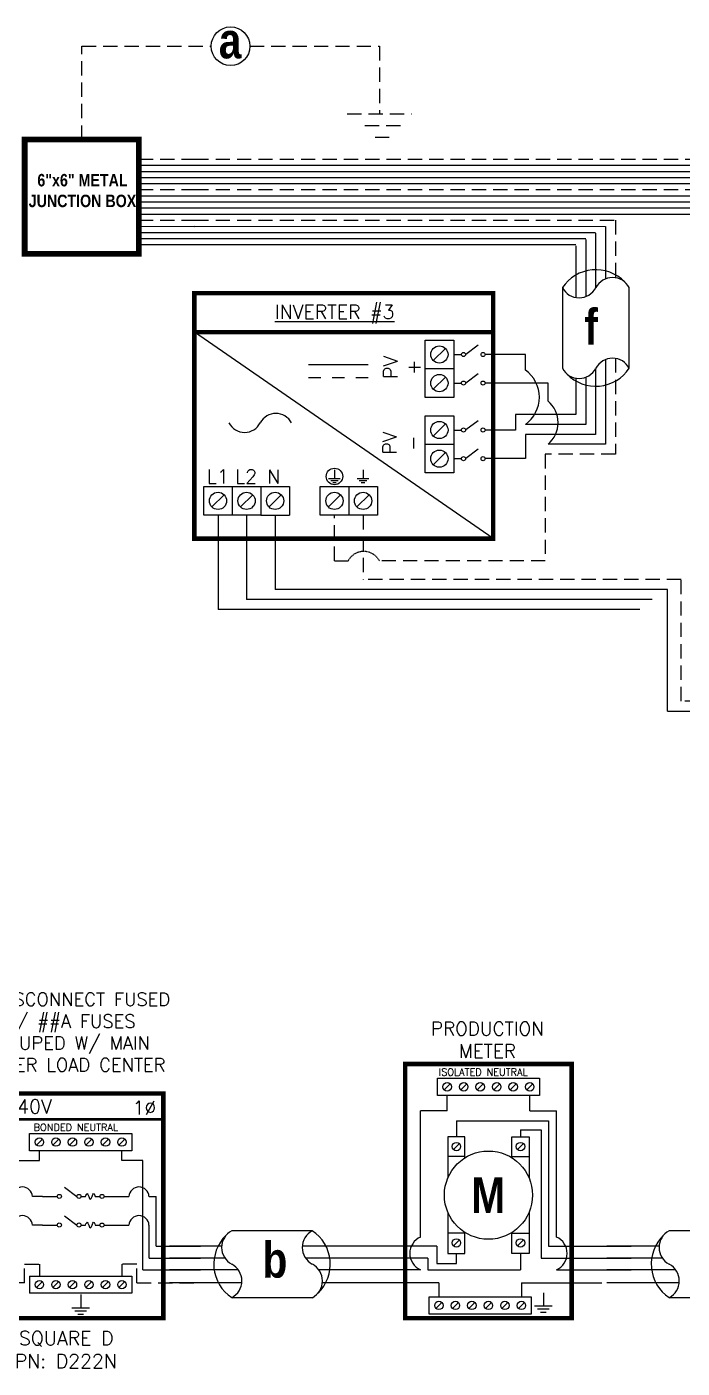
# Model space of a CAD drawing. Header units: feet. Extents: x 18740 to 19516, y 16033 to 16588.
# Drawn here: x 19077.2 to 19249.9, y 16234.6 to 16587.9 of the extents above; entities that cross this region are included whole.
import ezdxf

# ---------------------------------------------------------------- set-up
doc = ezdxf.new("R2010")
doc.units = ezdxf.units.FT
doc.header["$MEASUREMENT"] = 0
doc.linetypes.add('HIDDEN', pattern=[0.375, 0.25, -0.125])
for name, color, linetype in [('ONE LINE BLOCKS', 7, 'Continuous'), ('TABLES', 7, 'Continuous'), ('TEXT', 7, 'Continuous'), ('Z - TITLEBLOCK TXT', 7, 'Continuous')]:
    doc.layers.add(name, color=color, linetype=linetype)
doc.styles.add('ONE LINE TXT', font='techb___.ttf')
doc.styles.get("Standard").update_dxf_attribs({"font": 'simplex.shx'})

# ---------------------------------------------------------------- blocks, each defined once
blk = doc.blocks.new('M_METER PAN')
at = {"color": 253, "linetype": 'Continuous'}
for p, q in [((4.735, 8.023), (4.735, 8.748)), ((8.589, 8.023), (8.589, 8.748)), ((4.735, 8.023), (3.483, 8.023)), ((3.483, 2.136), (3.483, 8.023)), ((8.589, 8.023), (9.84, 8.023)), ((9.84, 2.136), (9.84, 8.023)), ((3.483, 0.611), (0, 0.611)), ((9.84, 0.611), (13.323, 0.611))]:
    blk.add_line(p, q, dxfattribs=at)
at = {"color": 7, "linetype": 'Continuous'}
for p, q in [((5.163, 7.563), (5.163, 6.819)), ((5.163, 7.563), (9.474, 7.563)), ((9.474, 7.563), (9.474, 1.711)), ((4.245, 1.711), (0, 1.711)), ((4.245, 1.711), (4.245, 0.898)), ((5.163, 0.898), (5.163, 1.37)), ((9.474, 1.711), (13.323, 1.711)), ((4.245, 0.898), (5.163, 0.898))]:
    blk.add_line(p, q, dxfattribs=at)
at = {"color": 10, "linetype": 'Continuous'}
for p, q in [((8.16, 7.142), (8.16, 6.819)), ((8.16, 7.142), (9.123, 7.142)), ((9.123, 7.142), (9.123, 1.149)), ((8.16, 1.37), (8.16, 0.611)), ((3.832, 1.149), (0, 1.149)), ((3.832, 1.149), (3.832, 0.611)), ((9.123, 1.149), (13.323, 1.149)), ((3.832, 0.611), (8.16, 0.611))]:
    blk.add_line(p, q, dxfattribs=at)
at = {"color": 1, "linetype": 'Continuous'}
for p, q in [((5.565, 5.899), (4.761, 5.899)), ((7.758, 5.899), (8.562, 5.899)), ((5.565, 2.326), (4.761, 2.326)), ((7.758, 2.326), (8.562, 2.326))]:
    blk.add_line(p, q, dxfattribs=at)
at = {"color": 253, "linetype": 'Continuous'}
for centre, start, end in [((3.823, 1.374), 113.9997, 246.0003), ((9.5, 1.374), 293.9997, 66.0003)]:
    blk.add_arc(centre, 0.835, start, end, dxfattribs=at)
at = {"layer": 'ONE LINE BLOCKS', "lineweight": 50, "const_width": 0.21}
blk.add_lwpolyline([(2.772, -1.647), (2.772, 10.216), (10.552, 10.216), (10.552, -1.647)], close=True, dxfattribs=at)
at = {"layer": 'TEXT', "color": 92, "linetype": 'HIDDEN', "ltscale": 15}
for p, q in [((4.347, 0), (0, 0)), ((4.347, 0), (4.347, -0.649)), ((8.201, 0), (8.201, -0.649)), ((8.201, 0), (13.323, 0))]:
    blk.add_line(p, q, dxfattribs=at)
at = {"layer": 'TEXT', "color": 92, "linetype": 'Continuous', "flags": 128}
for points in [[(9.228, -0.457), (9.227, -1.078)], [(8.812, -1.078), (9.642, -1.078)], [(9.498, -1.231), (8.956, -1.231)], [(9.354, -1.385), (9.1, -1.385)]]:
    blk.add_lwpolyline(points, dxfattribs=at)
at = {"layer": 'TEXT', "linetype": 'Continuous'}
blk.add_circle((6.662, 4.095), 2.059, dxfattribs=at)
at = {"layer": 'Z - TITLEBLOCK TXT', "color": 1, "linetype": 'Continuous'}
for p, q in [((4.275, 8.748), (4.275, 9.552)), ((4.275, 9.552), (9.049, 9.552)), ((9.049, 9.552), (9.049, 8.748)), ((9.049, 8.748), (4.275, 8.748)), ((4.761, 6.819), (4.761, 4.888)), ((5.565, 6.819), (4.761, 6.819)), ((5.565, 5.838), (5.565, 6.819)), ((7.758, 5.838), (7.758, 6.819)), ((7.758, 6.819), (8.562, 6.819)), ((8.562, 6.819), (8.562, 4.888)), ((4.761, 3.301), (4.761, 1.37)), ((8.562, 3.301), (8.562, 1.37)), ((5.565, 1.37), (5.565, 2.351)), ((7.758, 1.37), (7.758, 2.351)), ((4.761, 1.37), (5.565, 1.37)), ((8.562, 1.37), (7.758, 1.37)), ((3.887, -1.453), (3.887, -0.649)), ((3.887, -0.649), (8.661, -0.649)), ((8.661, -0.649), (8.661, -1.453)), ((8.661, -1.453), (3.887, -1.453))]:
    blk.add_line(p, q, dxfattribs=at)
at = {"layer": 'Z - TITLEBLOCK TXT', "color": 4, "linetype": 'Continuous'}
for p, q in [((4.874, 9.29), (4.596, 9.011)), ((5.645, 9.29), (5.366, 9.011)), ((6.416, 9.29), (6.137, 9.011)), ((7.186, 9.29), (6.908, 9.011)), ((7.957, 9.29), (7.679, 9.011)), ((8.728, 9.29), (8.449, 9.011)), ((5.303, 6.499), (5.024, 6.22)), ((8.299, 6.499), (8.021, 6.22)), ((5.303, 2.005), (5.024, 1.727)), ((8.299, 2.005), (8.021, 1.727)), ((4.486, -0.912), (4.208, -1.19)), ((5.257, -0.912), (4.978, -1.19)), ((6.028, -0.912), (5.749, -1.19)), ((6.798, -0.912), (6.52, -1.19)), ((7.569, -0.912), (7.291, -1.19)), ((8.34, -0.912), (8.061, -1.19))]:
    blk.add_line(p, q, dxfattribs=at)
for centre in [(4.735, 9.15), (5.506, 9.15), (6.276, 9.15), (7.047, 9.15), (7.818, 9.15), (8.589, 9.15), (5.163, 6.359), (8.16, 6.359), (5.163, 1.866), (8.16, 1.866), (4.347, -1.051), (5.118, -1.051), (5.888, -1.051), (6.659, -1.051), (7.43, -1.051), (8.201, -1.051)]:
    blk.add_circle(centre, 0.197, dxfattribs=at)
at = {"layer": 'TABLES', "color": 4, "linetype": 'Continuous'}
blk.add_text('ISOLATED NEUTRAL', height=0.33207, dxfattribs=at).set_placement((4.339, 9.669))
at = {"layer": 'TEXT', "color": 1, "insert": (6.613, 11.342), "char_height": 0.62775, "attachment_point": 5}
blk.add_mtext_dynamic_manual_height_columns('PRODUCTION METER', width=1.32031, gutter_width=7.17, heights=[0], dxfattribs=at)
at = {"layer": 'Z - TITLEBLOCK TXT', "color": 253, "linetype": 'Continuous', "style": 'ONE LINE TXT'}
blk.add_text('M', height=1.662, dxfattribs=at).set_placement((5.854, 3.259))
blk = doc.blocks.new('*U15')
at = {"color": 0}
blk.add_blockref('M_METER PAN', (0, 0), dxfattribs=at)
blk = doc.blocks.new('M_MAIN DISCO')
at = {"color": 253, "linetype": 'Continuous'}
for p, q in [((-47.96, 3.45), (-47.96, 32.21)), ((-47.96, 32.21), (-42.47, 32.21)), ((-42.47, 32.21), (-42.47, 34.82)), ((-20.72, 32.21), (-20.72, 34.82)), ((-15.23, 32.21), (-20.72, 32.21)), ((-15.23, 3.45), (-15.23, 32.21)), ((-47.96, 3.45), (-63.19, 3.45)), ((-15.23, 3.45), (0, 3.45))]:
    blk.add_line(p, q, dxfattribs=at)
at = {"color": 7, "linetype": 'Continuous'}
for p, q in [((-51.46, 9.66), (-51.46, 22.77)), ((-49.6, 22.77), (-51.46, 22.77)), ((-41.69, 22.77), (-44.32, 22.77)), ((-21.5, 22.77), (-18.87, 22.77)), ((-13.59, 22.77), (-11.73, 22.77)), ((-11.73, 9.66), (-11.73, 22.77)), ((-51.46, 9.66), (-63.19, 9.66)), ((-11.73, 9.66), (0, 9.66))]:
    blk.add_line(p, q, dxfattribs=at)
at = {"color": 1, "linetype": 'Continuous'}
for p, q in [((-31.53, 22.77), (-30.29, 22.77)), ((-27.74, 22.77), (-26.5, 22.77)), ((-31.53, 15.24), (-30.29, 15.24)), ((-27.74, 15.24), (-26.5, 15.24))]:
    blk.add_line(p, q, dxfattribs=at)
at = {"color": 10, "linetype": 'Continuous'}
for p, q in [((-49.6, 6.49), (-49.6, 15.24)), ((-41.69, 15.24), (-44.32, 15.24)), ((-21.5, 15.24), (-18.87, 15.24)), ((-13.59, 6.49), (-13.59, 15.24)), ((-49.6, 6.49), (-63.19, 6.49)), ((-13.59, 6.49), (0, 6.49))]:
    blk.add_line(p, q, dxfattribs=at)
at = {"color": 7, "linetype": 'Continuous'}
for centre in [(-46.96, 22.62), (-16.23, 22.62)]:
    blk.add_arc(centre, 2.64, 3.2819, 176.7181, dxfattribs=at)
at = {"color": 10, "linetype": 'Continuous'}
for centre in [(-46.96, 15.08), (-16.23, 15.08)]:
    blk.add_arc(centre, 2.64, 3.2819, 176.7181, dxfattribs=at)
at = {"color": 1, "linetype": 'Continuous'}
for points in [[(-30.29, 22.77), (-29.92, 23.53), (-29.02, 22.01), (-28.19, 23.53), (-27.74, 22.77)], [(-30.29, 15.24), (-29.92, 16), (-29.02, 14.47), (-28.19, 16), (-27.74, 15.24)]]:
    blk.add_spline(points, degree=3, dxfattribs=at)
at = {"layer": 'ONE LINE BLOCKS', "lineweight": 50}
blk.add_line((-53.41, 43.1), (-9.8, 43.1), dxfattribs=at)
at = {"layer": 'ONE LINE BLOCKS', "lineweight": 50, "const_width": 1.19}
blk.add_lwpolyline([(-53.41, -9.3), (-53.41, 49.88), (-9.8, 49.88), (-9.8, -9.3)], close=True, dxfattribs=at)
at = {"layer": 'TEXT', "color": 92, "linetype": 'HIDDEN', "ltscale": 15}
for p, q in [((-46.38, 0), (-46.38, 4.94)), ((-46.38, 4.94), (-42.47, 4.94)), ((-42.47, 4.94), (-42.47, 1.8)), ((-16.81, 4.94), (-20.72, 4.94)), ((-20.72, 4.94), (-20.72, 1.8)), ((-16.81, 0), (-16.81, 4.94)), ((-46.38, 0), (-63.19, 0)), ((-16.81, 0), (0, 0))]:
    blk.add_line(p, q, dxfattribs=at)
at = {"layer": 'TEXT', "color": 92, "linetype": 'Continuous', "flags": 128}
for points in [[(-31.59, -3.07), (-31.6, -6.57)], [(-33.94, -6.57), (-29.25, -6.57)], [(-30.07, -7.44), (-33.13, -7.44)], [(-30.88, -8.3), (-32.31, -8.3)]]:
    blk.add_lwpolyline(points, dxfattribs=at)
at = {"layer": 'Z - TITLEBLOCK TXT', "color": 1, "linetype": 'Continuous'}
for p, q in [((-45.07, 34.82), (-45.07, 39.36)), ((-45.07, 39.36), (-18.12, 39.36)), ((-18.12, 39.36), (-18.12, 34.82)), ((-18.12, 34.82), (-45.07, 34.82)), ((-35.88, 25.22), (-32.61, 22.78)), ((-41.69, 22.77), (-37.77, 22.77)), ((-25.42, 22.77), (-21.5, 22.77)), ((-35.88, 17.69), (-32.61, 15.24)), ((-41.69, 15.24), (-37.77, 15.24)), ((-25.42, 15.23), (-21.5, 15.23)), ((-45.07, 1.8), (-18.12, 1.8)), ((-45.07, 1.8), (-45.07, -2.74)), ((-18.12, 1.8), (-18.12, -2.74)), ((-18.12, -2.74), (-45.07, -2.74))]:
    blk.add_line(p, q, dxfattribs=at)
at = {"layer": 'Z - TITLEBLOCK TXT', "color": 4, "linetype": 'Continuous'}
for p, q in [((-41.69, 37.87), (-43.26, 36.3)), ((-37.34, 37.87), (-38.91, 36.3)), ((-32.98, 37.87), (-34.56, 36.3)), ((-28.63, 37.87), (-30.21, 36.3)), ((-24.28, 37.87), (-25.86, 36.3)), ((-19.93, 37.87), (-21.51, 36.3)), ((-41.69, 0.32), (-43.26, -1.26)), ((-37.34, 0.32), (-38.91, -1.26)), ((-32.98, 0.32), (-34.56, -1.26)), ((-28.63, 0.32), (-30.21, -1.26)), ((-24.28, 0.32), (-25.86, -1.26)), ((-19.93, 0.32), (-21.51, -1.26))]:
    blk.add_line(p, q, dxfattribs=at)
for centre in [(-42.47, 37.09), (-38.12, 37.09), (-33.77, 37.09), (-29.42, 37.09), (-25.07, 37.09), (-20.72, 37.09), (-42.47, -0.47), (-38.12, -0.47), (-33.77, -0.47), (-29.42, -0.47), (-25.07, -0.47), (-20.72, -0.47)]:
    blk.add_circle(centre, 1.11, dxfattribs=at)
at = {"layer": 'Z - TITLEBLOCK TXT', "color": 1, "linetype": 'Continuous'}
for centre in [(-37.23, 22.77), (-32.07, 22.77), (-25.96, 22.77), (-37.23, 15.24), (-32.07, 15.24), (-25.96, 15.23)]:
    blk.add_circle(centre, 0.541, dxfattribs=at)
at = {"layer": 'TABLES', "color": 4, "linetype": 'Continuous'}
blk.add_text('BONDED NEUTRAL', height=1.8743, dxfattribs=at).set_placement((-43.99, 40.01))
at = {"layer": 'TEXT', "color": 1}
for s, width, gutter_width, heights, insert, char_height, attachment_point in [('\\A1;\\pi4.1167;60A DISCONNECT FUSED \\P\\pi16.454;W/ ##A FUSES\\P\\pi11.355;GROUPED W/ MAIN \\P\\pi4.9392;BREAKER LOAD CENTER', 71.8931, 92.23, [24.13], (-68.68, 76.43), 3.4544, 1), ('240V', 0.1481, 0.75, [0], (-45.35, 46.44), 3.658, 5), ('1∅', 0.1481, 0.75, [0], (-14.78, 46.14), 3.658, 5), ('\\A1;\\pi3.6942,t21.982;SQUARE D\\P\\pi2.5621,t20.85;PN: D222N', 35.0816, 28.88, [13.54], (-51.57, -12.71), 3.6576, 1)]:
    blk.add_mtext_dynamic_manual_height_columns(s, width=width, gutter_width=gutter_width, heights=heights, dxfattribs=dict(at, insert=insert, char_height=char_height, attachment_point=attachment_point))
blk = doc.blocks.new('*U7')
at = {"color": 7, "linetype": 'Continuous'}
for p, q in [((6.669, 2.433), (2.905, 2.433)), ((2.435, 1.711), (0, 1.711)), ((9.575, 1.711), (6.199, 1.711)), ((2.905, -0.69), (6.669, -0.69))]:
    blk.add_line(p, q, dxfattribs=at)
at = {"color": 10, "linetype": 'Continuous'}
for p, q in [((2.591, 1.149), (0, 1.149)), ((9.575, 1.149), (6.355, 1.149))]:
    blk.add_line(p, q, dxfattribs=at)
at = {"color": 253, "linetype": 'Continuous'}
for p, q in [((3.208, 0.611), (0, 0.611)), ((9.575, 0.611), (6.972, 0.611))]:
    blk.add_line(p, q, dxfattribs=at)
at = {"color": 7, "linetype": 'Continuous'}
for centre, start, end in [((3.942, 0.872), 133.97324, 236.42648), ((5.633, 0.872), 313.97324, 56.42648)]:
    blk.add_arc(centre, 1.874, start, end, dxfattribs=at)
at = {"layer": 'TEXT', "color": 92, "linetype": 'HIDDEN', "ltscale": 15}
for p, q in [((3.373, 0), (0, 0)), ((9.575, 0), (7.137, 0))]:
    blk.add_line(p, q, dxfattribs=at)
at = {"layer": 'Z - TITLEBLOCK TXT', "linetype": 'Continuous'}
for centre, start, end in [((3.315, 1.653), 117.66392, 242.33608), ((7.078, 1.653), 117.66392, 242.33608), ((2.496, 0.091), 297.66392, 62.33608), ((6.26, 0.091), 297.66392, 62.33608)]:
    blk.add_arc(centre, 0.882, start, end, dxfattribs=at)

msp = doc.modelspace()

# ---------------------------------------------------------------- linework, layer by layer
at = {"color": 7, "linetype": 'Continuous'}
for p, q in [((19106.72, 16551.45), (19121.36, 16551.45)), ((19121.36, 16551.45), (19488.61, 16551.45)), ((19106.72, 16548.23), (19121.36, 16548.23)), ((19121.36, 16548.23), (19483.37, 16548.23)), ((19106.72, 16543.41), (19121.36, 16543.41)), ((19121.36, 16543.41), (19359.18, 16543.41)), ((19106.72, 16540.2), (19121.36, 16540.2)), ((19121.36, 16540.2), (19353.93, 16540.19)), ((19106.72, 16535.37), (19121.36, 16535.36)), ((19121.36, 16535.37), (19229.75, 16535.36)), ((19229.75, 16535.28), (19229.75, 16521.53)), ((19106.72, 16532.15), (19121.36, 16532.15)), ((19121.36, 16532.15), (19224.5, 16532.15)), ((19224.5, 16531.89), (19224.5, 16516.86)), ((19218.37, 16519.21), (19218.37, 16497.97)), ((19235.99, 16497.97), (19235.99, 16519.21)), ((19208.62, 16501.6), (19197.99, 16501.6)), ((19208.62, 16497.5), (19208.62, 16501.6)), ((19229.75, 16500.28), (19229.75, 16477.95)), ((19214.58, 16494.07), (19197.99, 16494.07)), ((19214.58, 16489.35), (19214.58, 16494.07)), ((19224.5, 16495.61), (19224.5, 16483.19)), ((19224.5, 16483.19), (19208.62, 16483.19)), ((19229.75, 16477.95), (19214.58, 16477.95)), ((19127.58, 16459.28), (19127.58, 16434.42)), ((19238.77, 16434.42), (19127.58, 16434.42))]:
    msp.add_line(p, q, dxfattribs=at)
at = {"color": 253, "linetype": 'Continuous'}
for p, q in [((19106.72, 16549.84), (19121.36, 16549.84)), ((19121.36, 16549.84), (19485.99, 16549.84)), ((19106.72, 16546.62), (19121.36, 16546.62)), ((19121.36, 16546.62), (19480.74, 16546.62)), ((19106.72, 16541.8), (19121.36, 16541.8)), ((19106.72, 16538.58), (19121.36, 16538.58)), ((19121.36, 16541.8), (19356.56, 16541.8)), ((19121.36, 16538.58), (19351.31, 16538.58)), ((19106.72, 16533.76), (19121.36, 16533.76)), ((19121.36, 16533.76), (19227.12, 16533.75)), ((19227.12, 16533.59), (19227.12, 16519.11)), ((19106.72, 16530.54), (19121.36, 16530.54)), ((19121.36, 16530.54), (19221.88, 16530.54)), ((19221.88, 16530.2), (19221.88, 16516.63)), ((19227.12, 16497.87), (19227.12, 16480.57)), ((19221.88, 16495.38), (19221.88, 16485.81)), ((19221.88, 16485.81), (19206.04, 16485.81)), ((19206.04, 16485.81), (19206.04, 16481.71)), ((19206.04, 16481.71), (19197.99, 16481.71)), ((19227.12, 16480.57), (19208.66, 16480.57)), ((19208.66, 16480.57), (19208.66, 16474.17)), ((19208.66, 16474.17), (19197.99, 16474.17)), ((19142.64, 16459.28), (19142.64, 16439.68)), ((19246.05, 16439.68), (19142.64, 16439.68)), ((19246.05, 16407.69), (19246.05, 16439.68)), ((19246.05, 16407.69), (19428.66, 16407.69))]:
    msp.add_line(p, q, dxfattribs=at)
at = {"color": 10, "linetype": 'Continuous'}
for p in [(19135.11, 16459.28), (19241.99, 16437.05)]:
    msp.add_line(p, (19135.11, 16437.05), dxfattribs=at)
at = {"color": 7, "linetype": 'Continuous'}
msp.add_circle((19130.89, 16582.8), 5.11, dxfattribs=at)
for centre, start, end in [((19227.18, 16513.36), 43.9732, 146.4265), ((19227.18, 16503.82), 223.9732, 326.4265)]:
    msp.add_arc(centre, 10.58, start, end, dxfattribs=at)
at = {"layer": 'ONE LINE BLOCKS', "lineweight": 50}
for points, const_width in [([(19106.72, 16528.1), (19076.62, 16528.1), (19076.62, 16558.21), (19106.72, 16558.21)], 1.53), ([(19121.36, 16453.11), (19121.36, 16517.77), (19200.13, 16517.77), (19200.13, 16453.11)], 1.19), ([(19121.36, 16507.49), (19121.36, 16517.77), (19200.13, 16517.77), (19200.13, 16507.49)], 1.19)]:
    msp.add_lwpolyline(points, close=True, dxfattribs=dict(at, const_width=const_width))
at = {"layer": 'TEXT', "color": 92, "linetype": 'HIDDEN', "ltscale": 15}
for p, q in [((19091.67, 16558.21), (19091.67, 16582.8)), ((19091.67, 16582.8), (19125.78, 16582.8)), ((19136.01, 16582.8), (19170.12, 16582.8)), ((19170.12, 16582.8), (19170.12, 16565.01)), ((19106.72, 16553.05), (19121.36, 16553.05)), ((19121.36, 16553.05), (19491.23, 16553.05)), ((19106.72, 16545.02), (19121.36, 16545.02)), ((19121.36, 16545.02), (19361.8, 16545.02)), ((19106.72, 16536.97), (19121.36, 16536.97)), ((19121.36, 16536.97), (19232.37, 16536.97)), ((19232.37, 16536.97), (19232.37, 16521.82)), ((19232.37, 16500.57), (19232.37, 16475.33)), ((19232.37, 16475.33), (19213.86, 16475.33)), ((19213.86, 16475.33), (19213.86, 16447.24)), ((19158.28, 16447.24), (19158.28, 16459.28)), ((19165.82, 16459.28), (19165.82, 16442.31)), ((19158.28, 16447.24), (19161.88, 16447.24)), ((19213.86, 16447.24), (19170.12, 16447.24)), ((19249.69, 16442.31), (19165.82, 16442.31)), ((19249.69, 16410.32), (19249.69, 16442.31)), ((19428.74, 16410.32), (19249.69, 16410.32))]:
    msp.add_line(p, q, dxfattribs=at)
at = {"layer": 'TEXT', "color": 92, "linetype": 'HIDDEN', "ltscale": 15, "flags": 128}
for points in [[(19161.64, 16565.01), (19178.6, 16565.01)], [(19175.66, 16561.87), (19164.58, 16561.87)], [(19172.72, 16558.73), (19167.51, 16558.73)]]:
    msp.add_lwpolyline(points, dxfattribs=at)
at = {"layer": 'TEXT', "color": 92, "linetype": 'Continuous', "flags": 128}
for points in [[(19158.28, 16471.22), (19158.28, 16468.92)], [(19165.82, 16471.22), (19165.82, 16468.92)], [(19156.74, 16468.92), (19159.82, 16468.92)], [(19159.28, 16468.35), (19157.28, 16468.35)], [(19164.28, 16468.92), (19167.35, 16468.92)], [(19166.82, 16468.35), (19164.81, 16468.35)]]:
    msp.add_lwpolyline(points, dxfattribs=at)
at = {"layer": 'TEXT', "color": 92, "linetype": 'HIDDEN', "flags": 128}
for points in [[(19158.75, 16467.78), (19157.81, 16467.78)], [(19166.29, 16467.78), (19165.34, 16467.78)]]:
    msp.add_lwpolyline(points, dxfattribs=at)
at = {"layer": 'TEXT', "color": 92, "linetype": 'Continuous'}
msp.add_circle((19158.28, 16469.48), 2.17, dxfattribs=at)
at = {"layer": 'TEXT', "color": 92, "linetype": 'HIDDEN', "ltscale": 0.3}
msp.add_arc((19166, 16445.08), 4.65, 27.6639, 152.3361, dxfattribs=at)
at = {"layer": 'Z - TITLEBLOCK TXT', "color": 7, "linetype": 'Continuous'}
for p, q in [((19200.13, 16453.11), (19121.36, 16507.49)), ((19167.18, 16498.88), (19151.42, 16498.88)), ((19154.71, 16495.47), (19151.42, 16495.47)), ((19160.95, 16495.47), (19157.65, 16495.47)), ((19167.18, 16495.47), (19163.89, 16495.47))]:
    msp.add_line(p, q, dxfattribs=at)
at = {"layer": 'Z - TITLEBLOCK TXT', "color": 1, "linetype": 'Continuous'}
for p, q in [((19182.17, 16490.3), (19182.17, 16505.37)), ((19182.17, 16505.37), (19189.71, 16505.37)), ((19182.17, 16490.3), (19182.17, 16505.37)), ((19189.71, 16505.37), (19189.71, 16490.3)), ((19189.71, 16505.37), (19189.71, 16497.84)), ((19196.14, 16504.06), (19192.87, 16501.62)), ((19189.71, 16501.6), (19191.75, 16501.6)), ((19189.71, 16497.84), (19182.17, 16497.84)), ((19196.14, 16496.53), (19192.87, 16494.09)), ((19189.71, 16494.07), (19191.75, 16494.07)), ((19189.71, 16490.3), (19182.17, 16490.3)), ((19182.17, 16470.4), (19182.17, 16485.47)), ((19182.17, 16485.47), (19189.71, 16485.47)), ((19189.71, 16485.47), (19189.71, 16477.94)), ((19196.14, 16484.17), (19192.87, 16481.72)), ((19189.71, 16481.71), (19191.75, 16481.71)), ((19189.71, 16477.94), (19182.17, 16477.94)), ((19189.71, 16477.94), (19189.71, 16470.4)), ((19196.14, 16476.63), (19192.87, 16474.19)), ((19189.71, 16474.17), (19191.75, 16474.17)), ((19189.71, 16470.4), (19182.17, 16470.4)), ((19123.81, 16466.81), (19138.88, 16466.81)), ((19123.81, 16459.28), (19123.81, 16466.81)), ((19123.81, 16466.81), (19131.34, 16466.81)), ((19131.34, 16466.81), (19131.34, 16459.28)), ((19138.88, 16466.81), (19138.88, 16459.28)), ((19138.88, 16466.81), (19146.41, 16466.81)), ((19146.41, 16466.81), (19146.41, 16459.28)), ((19154.51, 16466.81), (19169.58, 16466.81)), ((19154.51, 16459.28), (19154.51, 16466.81)), ((19154.51, 16466.81), (19162.05, 16466.81)), ((19162.05, 16466.81), (19162.05, 16459.28)), ((19169.58, 16466.81), (19169.58, 16459.28)), ((19138.88, 16459.28), (19123.81, 16459.28)), ((19138.88, 16459.28), (19146.41, 16459.28)), ((19169.58, 16459.28), (19154.51, 16459.28))]:
    msp.add_line(p, q, dxfattribs=at)
at = {"layer": 'Z - TITLEBLOCK TXT', "color": 4, "linetype": 'Continuous'}
for p, q in [((19187.55, 16503.21), (19184.33, 16500)), ((19187.55, 16495.67), (19184.33, 16492.46)), ((19187.55, 16483.31), (19184.33, 16480.1)), ((19187.55, 16475.78), (19184.33, 16472.56)), ((19129.18, 16464.65), (19125.97, 16461.44)), ((19136.72, 16464.65), (19133.5, 16461.44)), ((19144.25, 16464.65), (19141.04, 16461.44)), ((19159.89, 16464.65), (19156.68, 16461.44)), ((19167.42, 16464.65), (19164.21, 16461.44))]:
    msp.add_line(p, q, dxfattribs=at)
for centre in [(19185.94, 16501.6), (19185.94, 16494.07), (19185.94, 16481.71), (19185.94, 16474.17), (19127.58, 16463.05), (19135.11, 16463.05), (19142.64, 16463.05), (19158.28, 16463.05), (19165.82, 16463.05)]:
    msp.add_circle(centre, 2.27, dxfattribs=at)
at = {"layer": 'Z - TITLEBLOCK TXT', "color": 1, "linetype": 'Continuous'}
for centre in [(19192.29, 16501.6), (19197.45, 16501.6), (19192.29, 16494.07), (19197.45, 16494.07), (19192.29, 16481.71), (19197.45, 16481.71), (19192.29, 16474.17), (19197.45, 16474.17)]:
    msp.add_circle(centre, 0.541, dxfattribs=at)
at = {"layer": 'Z - TITLEBLOCK TXT', "linetype": 'Continuous'}
for centre, radius, start, end in [((19231.59, 16516.9), 4.98, 27.6639, 152.3361), ((19222.77, 16521.52), 4.98, 207.6639, 332.3361), ((19231.59, 16495.66), 4.98, 27.6639, 152.3361), ((19203.49, 16490.34), 8.8, 305.6505, 54.3495), ((19222.77, 16500.28), 4.98, 207.6639, 332.3361), ((19209.81, 16483.65), 7.43, 309.9338, 50.0662), ((19142.83, 16481.43), 4.65, 27.6639, 152.3361), ((19134.59, 16485.74), 4.65, 207.6639, 332.3361)]:
    msp.add_arc(centre, radius, start, end, dxfattribs=at)

# ---------------------------------------------------------------- block references
msp.add_blockref('M_MAIN DISCO', (19122.98, 16257.07))
at = {"color": 155, "true_color": 0x647190, "xscale": 5.644441731736358, "yscale": 5.644441731736358, "zscale": 5.644441731736358}
for name, p in [('*U15', (19161.27, 16257.07)), ('*U7', (19114.8, 16257.07)), ('*U7', (19230.11, 16257.07))]:
    msp.add_blockref(name, p, dxfattribs=at)

# ---------------------------------------------------------------- texts
at = {"layer": 'ONE LINE BLOCKS', "color": 1, "linetype": 'Continuous', "insert": (19091.85, 16549.16), "char_height": 3.2756, "width": 28.3929, "attachment_point": 2, "style": 'ONE LINE TXT'}
msp.add_mtext('6"x6" METAL JUNCTION BOX  ', dxfattribs=at)
at = {"layer": 'TABLES', "color": 1, "linetype": 'Continuous'}
msp.add_text('%%UINVERTER #3', height=3.6576, dxfattribs=at).set_placement((19142.57, 16511.03))
at = {"layer": 'TEXT', "color": 1, "char_height": 3.658, "attachment_point": 5, "rotation": 90}
for s, width, insert in [('PV +', 2.8378, (19176.11, 16498.24)), ('PV -', 2.8013, (19175.88, 16478.27))]:
    msp.add_mtext_dynamic_manual_height_columns(s, width=width, gutter_width=0.75, heights=[0], dxfattribs=dict(at, insert=insert))
at = {"layer": 'TEXT', "color": 1, "attachment_point": 5}
for s, insert, char_height in [('L1', (19127.52, 16469.45), 3.658), ('L2', (19134.98, 16469.48), 3.658), ('N', (19142.23, 16469.43), 3.66)]:
    msp.add_mtext_dynamic_manual_height_columns(s, width=0.1481, gutter_width=0.75, heights=[0], dxfattribs=dict(at, insert=insert, char_height=char_height))
at = {"layer": 'Z - TITLEBLOCK TXT', "color": 1, "linetype": 'Continuous', "char_height": 9.3833, "attachment_point": 1, "style": 'ONE LINE TXT'}
for s, insert in [('{\\W1;\\C256;a}', (19127.79, 16588.99)), ('{\\W1;\\C256;f}', (19224.16, 16513.62)), ('{\\W1;\\C256;b}', (19139.29, 16267.83))]:
    msp.add_mtext_dynamic_manual_height_columns(s, width=0.1385, gutter_width=2.13, heights=[0], dxfattribs=dict(at, insert=insert))

doc.saveas('drawing.dxf')
